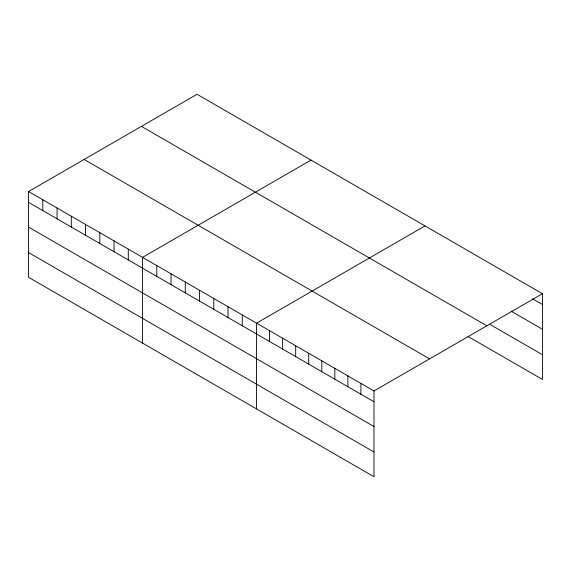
<?xml version="1.0" encoding="UTF-8"?>
<svg xmlns="http://www.w3.org/2000/svg" width="571" height="571" viewBox="0 0 571 571"><rect width="100%" height="100%" fill="white"/><g stroke="black" fill="none" stroke-linecap="round" stroke-linejoin="round"><path stroke-width="0.86" d="M28.55 191.549L373.976 390.971L373.976 476.721L28.55 277.292L28.55 191.549L197.024 94.279L542.45 293.708L542.45 379.451L467.992 336.469M311.017 160.087L142.543 257.357L142.543 343.107M425.01 225.902L256.529 323.172L256.529 408.915M373.976 390.971L542.45 293.708M532.472 298.761L542.45 304.521M510.981 311.081L542.45 329.253M490.253 324.592L542.45 354.727M141.43 126.377L486.856 325.805M84.144 159.445L429.57 358.873M28.55 202.362L373.976 401.791M28.55 227.094L373.976 426.516M28.55 252.568L373.976 451.996M360.922 383.441L360.922 394.254M347.875 375.904L347.875 386.724M334.827 368.374L334.827 379.187M321.773 360.836L321.773 371.657M308.725 353.306L308.725 364.12M295.678 345.769L295.678 356.589M282.631 338.239L282.631 349.052M269.576 330.702L269.576 341.522M242.282 314.942L242.282 325.763M228.029 306.713L228.029 317.533M213.782 298.49L213.782 309.304M199.536 290.261L199.536 301.081M185.282 282.038L185.282 292.852M171.036 273.809L171.036 284.629M156.789 265.586L156.789 276.4M128.289 249.127L128.289 259.948M114.043 240.905L114.043 251.718M99.797 232.675L99.797 243.496M85.543 224.453L85.543 235.266M71.296 216.223L71.296 227.044M57.05 208.001L57.05 218.814M42.796 199.771L42.796 210.592"/></g></svg>
